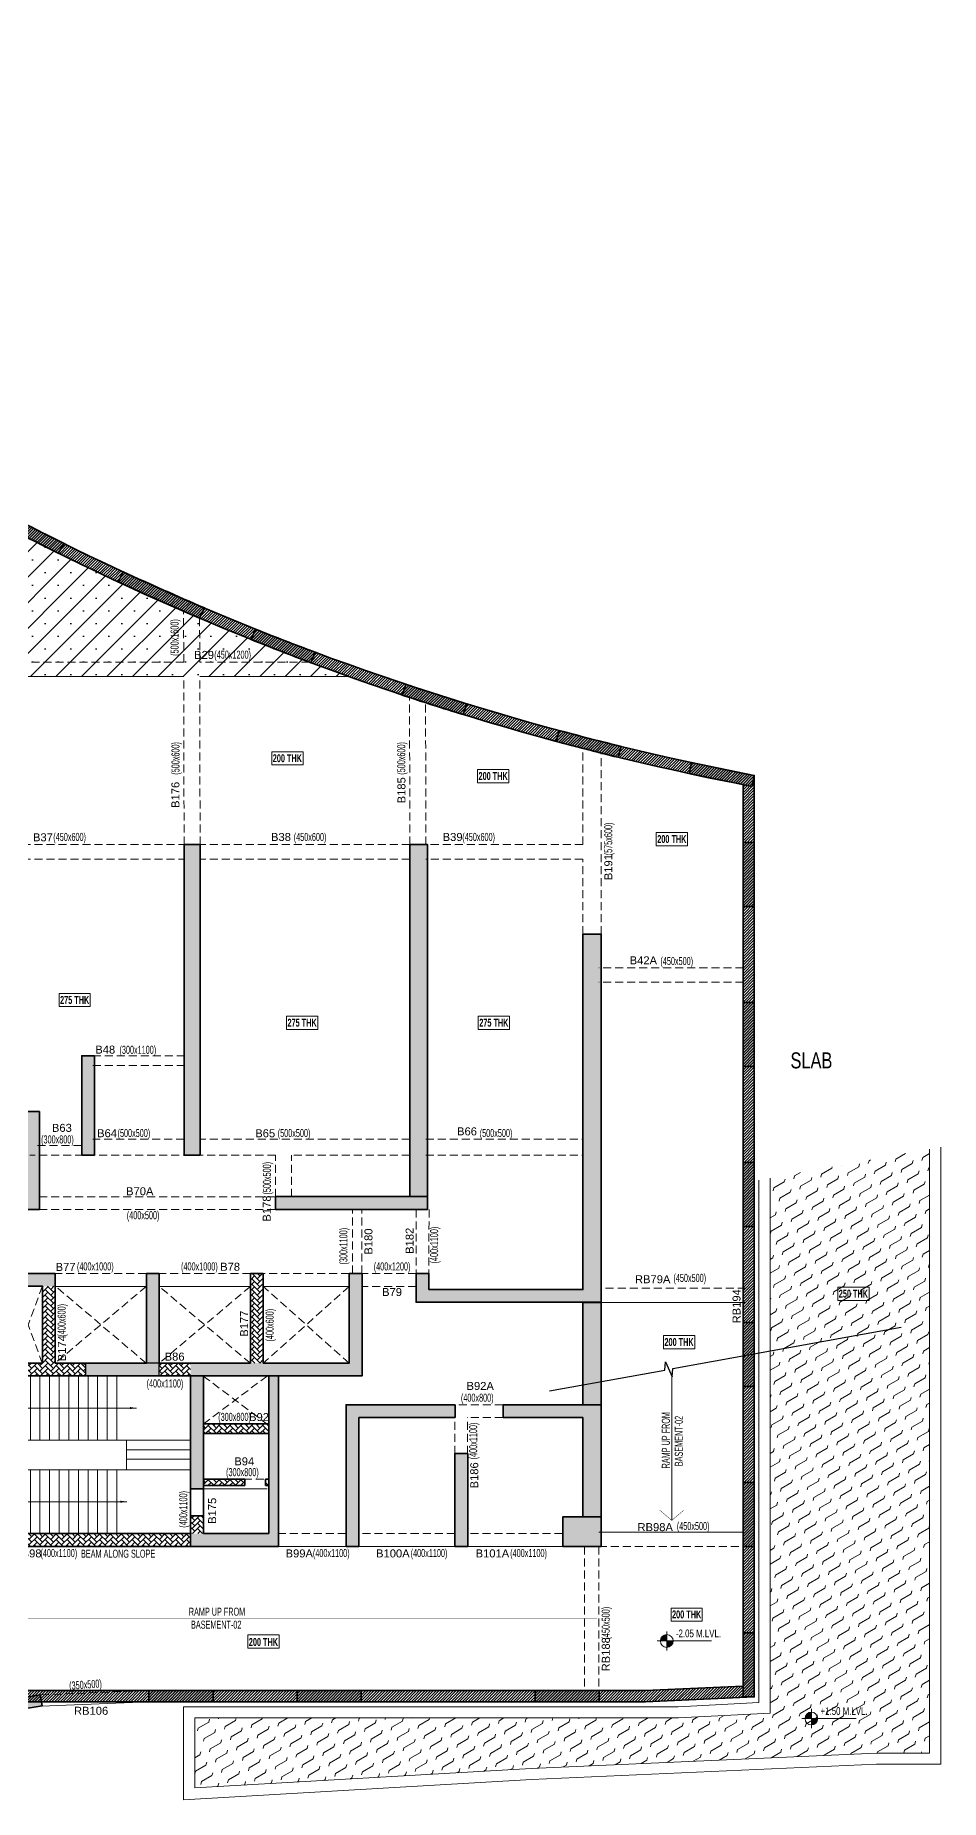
# Model space of a CAD drawing. Header units: millimetres. Extents: x 0 to 31858296, y -21599035 to 0.
# Drawn here: x 31830023 to 31858296, y -21486870 to -21431755 of the extents above; entities that cross this region are included whole.
import ezdxf
from ezdxf.enums import TextEntityAlignment as Align

# ---------------------------------------------------------------- set-up
doc = ezdxf.new("R2010")
doc.units = ezdxf.units.MM
doc.header["$LTSCALE"] = 1000
doc.header["$MEASUREMENT"] = 0
doc.linetypes.add('HIDDEN', pattern=[0.375, 0.25, -0.125])
doc.linetypes.add('HIDDEN2', pattern=[0.1875, 0.125, -0.0625])
for name, color, linetype, lineweight in [('A-ANNO-DIMS', 8, 'Continuous', 15), ('A-DETL-MISC', 35, 'Continuous', 15), ('A-FLOR-IDEN', 11, 'Continuous', 9), ('A-HIDD-ABVE', 8, 'HIDDEN', 20), ('A-HIDD-BELW', 8, 'HIDDEN2', 20), ('G-____-____-DIMS', 7, 'Continuous', 9), ('S-BEAM', 7, 'Continuous', 18), ('S-BEAM-IDEN', 2, 'Continuous', 9), ('S-COL HATCH', 9, 'Continuous', 0), ('S-COLS', 5, 'Continuous', 35)]:
    doc.layers.add(name, color=color, linetype=linetype, lineweight=lineweight)
for name, color, linetype in [('Beam Nos', 7, 'Continuous'), ('changes', 7, 'Continuous'), ('dim', 8, 'Continuous'), ('HATCH', 8, 'Continuous'), ('S-CUTOUT', 1, 'Continuous')]:
    doc.layers.add(name, color=color, linetype=linetype)
doc.styles.add('Dim.s & Anno.(Misc.)', font='ARIALN.TTF')
doc.styles.add('SC-BBS1', font='SansSerif')
doc.styles.add('SOBHA', font='swisscl.ttf')
doc.styles.add('Swis721 LtCn BT', font='swisscl.ttf', dxfattribs={"width": 0.9, "height": 233.3551617873649})
doc.styles.add('Swis721 LtCn BT_1', font='swisscl.ttf', dxfattribs={"height": 239.9999999999999})
doc.styles.add('Swis721 LtCn BT_B', font='', dxfattribs={"width": 0.9, "height": 246.9183359013865})
doc.styles.get('Swis721 LtCn BT_B').set_extended_font_data('Swis721 LtCn BT', bold=True)
doc.dimstyles.new('A-GFC-100', dxfattribs={"dimscale": 100, "dimtxt": 1.75, "dimasz": 1.5, "dimexe": 1.5, "dimexo": 0, "dimgap": 1, "dimtad": 1, "dimdsep": 46, "dimtxsty": 'Dim.s & Anno.(Misc.)', "dimblk": 'ARCHTICK', "dimcen": 0, "dimdle": 1.5, "dimclrd": 256, "dimclre": 8, "dimclrt": 6, "dimazin": 2, "dimtfac": 1, "dimtix": 1, "dimtmove": 2, "dimatfit": 3, "dimfxl": 1, "dimtolj": 1, "dimlwd": -1, "dimlwe": 9, "dimarcsym": 0})
pattern_1 = [(45, (-31802317.49879174, 20729084.54824158), (0, 169.7056274847714), [360, -120]), (135, (-31802232.64597799, 20729169.40105534), (1.33e-14, 169.7056274847714), [360, -120])]

# ---------------------------------------------------------------- blocks, each defined once
blk = doc.blocks.new('_ARCHTICK')
at = {"color": 0, "linetype": 'ByBlock', "const_width": 0.15}
blk.add_lwpolyline([(-0.5, -0.5), (0.5, 0.5)], dxfattribs=at)
blk = doc.blocks.new('Spot Elevations - M_Spot Elevation - Target Filled-23738-FIRST FLOOR  FRAMING PLAN _NTA_')
at = {"layer": 'G-____-____-DIMS'}
h = blk.add_hatch(color=256, dxfattribs=at)
edge = h.paths.add_edge_path(flags=0)
edge.add_line((1.6e-15, 0), (-1.999999999999998, 0))
edge.add_arc((-2.6e-15, 1.9e-15), 1.999999999999994, 90.00000000000023, 180.0000000000001, ccw=False)
edge.add_line((1.6e-15, 1.999999999999998), (1.6e-15, 0))
h = blk.add_hatch(color=256, dxfattribs=at)
edge = h.paths.add_edge_path(flags=0)
edge.add_line((1.6e-15, 0), (2.000000000000003, 0))
edge.add_arc((9e-15, -5.8e-15), 1.999999999999992, 269.9999999999993, 359.99999999999983, ccw=False)
edge.add_line((1.6e-15, -1.999999999999999), (1.6e-15, 0))
for p, q in [((-2.999999999999997, 0), (14, 0)), ((1.9e-15, -2.999999999999999), (1.9e-15, 2.999999999999999))]:
    blk.add_line(p, q, dxfattribs=at)
blk.add_circle((1.6e-15, 0), 2.000000000000001, dxfattribs=at)
blk = doc.blocks.new('A$C89844c14')
at = {"layer": 'S-COL HATCH', "transparency": 33554687}
h = blk.add_hatch(dxfattribs=at)
h.set_pattern_fill('ANSI31', color=256, scale=500)
h.set_pattern_definition([(45, (-31243118.95039071, 21573255.04475099), (-44.19417382415922, 44.19417382415922), [])])
edge = h.paths.add_edge_path()
edge.add_line((-12641.36437787861, -10574.03004626185), (46763.39400777965, -10574.03004626185))
edge.add_line((46763.39400777965, -10574.03004626185), (50158.63604889065, -10423.83620051294))
edge.add_line((50158.63604889065, -10423.83620051294), (50158.63604889065, 18363.45195051283))
edge.add_arc((65986.83610693365, 101151.7779547721), 84287.8332837242, 235.3318360843077, 259.1763076908551, ccw=False)
edge.add_arc((-8442.753611341119, 269.379661232233), 41199.68046838963, 49.9961516128636, 101.0852321286915)
edge.add_line((-16364.17637338489, 40700.36693736166), (-15223.62516012043, 21151.17039509863))
edge.add_line((-15223.62516012043, 21151.17039509863), (-12641.36437787861, 21151.17039486021))
edge.add_line((-12641.36437787861, 21151.17039486021), (-12641.36437787861, -10574.03004626185))
edge = h.paths.add_edge_path(flags=16)
edge.add_line((-12291.36437835544, -10224.03004578501), (46755.65639505535, -10224.03004578501))
edge.add_line((46755.65639505535, -10224.03004578501), (49808.63604841381, -10088.97671297937))
edge.add_line((49808.63604841381, -10088.97671297937), (49808.63604841381, 18074.53277989477))
edge.add_arc((65986.83610427752, 101151.777949918), 84637.83327854906, 235.3207608542366, 258.9803174311657, ccw=False)
edge.add_arc((-8442.753610882908, 269.3796631880104), 40849.68046623029, 49.97334944151059, 100.6567920093794)
edge.add_line((-15996.90336217731, 40414.50658699125), (-14893.4499033913, 21501.17039509863))
edge.add_line((-14893.4499033913, 21501.17039509863), (-12291.36437835544, 21501.17039462179))
edge.add_line((-12291.36437835544, 21501.17039462179), (-12291.36437835544, -10224.03004578501))
h = blk.add_hatch(color=256, dxfattribs=at)
h.dxf.hatch_style = 1
h.paths.add_polyline_path([(28423.99673158675, 25307.0760040693), (28605.68384588138, 25607.67662080005, -0.0060300541328902), (26819.177078031, 26518.35735208914), (26637.80549352989, 26218.27875832841, 0.0060046413283246)])
h = blk.add_hatch(color=256, dxfattribs=at)
h.dxf.hatch_style = 1
h.paths.add_polyline_path([(30448.3209214285, 24722.62021090835), (30300.20528918505, 24405.50502423942, 0.0043087043167823), (32840.33913389966, 23274.59044680745), (32988.50285439939, 23591.80862638727, -0.0043268481438015)])
h = blk.add_hatch(color=256, dxfattribs=at)
h.dxf.hatch_style = 1
h.paths.add_polyline_path([(36313.60995989293, 21882.89602196962), (36445.23421701044, 22210.45419185981, -0.0060148017713095), (34580.08409185335, 22932.84395107254), (34448.83883917704, 22606.22893020883, 0.006030345616494)])
h = blk.add_hatch(color=256, dxfattribs=at)
h.dxf.hatch_style = 1
h.paths.add_polyline_path([(41073.45205970854, 20259.74708997831), (41185.65258576349, 20595.3372711502, -0.0060147708890324), (39281.14986472577, 21206.45128136501), (39169.00911188871, 20871.03993463144, 0.0060303457567743)])
h = blk.add_hatch(color=256, dxfattribs=at)
h.dxf.hatch_style = 1
h.paths.add_polyline_path([(45910.24755156412, 18926.97263300046), (46005.66494257376, 19266.54339709133, -0.0060158293301337), (44068.14008048549, 19764.53568973392), (43972.57385431602, 19424.43532264233, 0.006031451040052)])
h = blk.add_hatch(color=256, dxfattribs=at)
h.dxf.hatch_style = 1
h.paths.add_polyline_path([(48199.12537694349, 18763.87194209173), (48129.05202847346, 18420.95835800841), (50088.55822071805, 18020.53922336176), (50158.63156918809, 18363.45280698314)])
h = blk.add_hatch(color=256, dxfattribs=at)
h.dxf.hatch_style = 1
h.paths.add_polyline_path([(50158.63156872242, 16270.45207002014), (49808.6315686293, 16270.45207002014), (49808.6315686293, 14270.45207002014), (50158.63156872242, 14270.45207002014)])
h = blk.add_hatch(color=256, dxfattribs=at)
h.dxf.hatch_style = 1
h.paths.add_polyline_path([(49808.6315686293, 9270.45207002014), (50158.63156872242, 9270.45207002014), (50158.63156872242, 11270.45207002014), (49808.6315686293, 11270.45207002014)])
h = blk.add_hatch(color=256, dxfattribs=at)
h.dxf.hatch_style = 1
h.paths.add_polyline_path([(50158.63156872242, 6270.452070020139), (49808.6315686293, 6270.452070020139), (49808.6315686293, 4270.452070020139), (50158.63156872242, 4270.452070020139)])
h = blk.add_hatch(color=256, dxfattribs=at)
h.dxf.hatch_style = 1
h.paths.add_polyline_path([(50158.63156872242, 1270.452070020139), (49808.6315686293, 1270.452070020139), (49808.6315686293, -729.5479299798607), (50158.63156872242, -729.5479299798607)])
h = blk.add_hatch(color=256, dxfattribs=at)
h.dxf.hatch_style = 1
h.paths.add_polyline_path([(49808.6315686293, -5722.860273469239), (50158.63156918809, -5722.860273469239), (50158.63156918809, -3722.860273469239), (49808.6315686293, -3722.860273469239)])
h = blk.add_hatch(color=256, dxfattribs=at)
h.dxf.hatch_style = 1
h.paths.add_polyline_path([(49808.6322029978, -10419.65409604087), (50158.6322035566, -10419.65409604087), (50158.6322035566, -8419.654096040877), (49808.6322029978, -8419.654096040877)])
h = blk.add_hatch(color=256, dxfattribs=at)
h.dxf.hatch_style = 1
h.paths.add_polyline_path([(25889.77354014665, -10677.03744166717), (25945.44986071438, -11022.5807056129), (27919.98279927671, -10704.43030216917), (27864.30647870898, -10358.88703822344)])
h = blk.add_hatch(color=256, dxfattribs=at)
h.dxf.hatch_style = 1
h.paths.add_polyline_path([(31258.54665035754, -10222.86027207225), (31258.54665082321, -10572.86027263105), (33258.54665035754, -10572.86027263105), (33258.54665128887, -10222.86027207225)])
h = blk.add_hatch(color=256, dxfattribs=at)
h.dxf.hatch_style = 1
h.paths.add_polyline_path([(35883.620652318, -10222.86027207225), (35883.62065278366, -10572.86027263105), (37883.620652318, -10572.86027263105), (37883.62065324932, -10222.86027207225)])
h = blk.add_hatch(color=256, dxfattribs=at)
h.dxf.hatch_style = 1
h.paths.add_polyline_path([(43314.71465437487, -10224.03008822724), (43314.71465484052, -10574.03008878603), (45314.71465437486, -10574.03008878603), (45314.71465530619, -10224.03008822724)])
at = {"layer": 'S-COLS'}
for points, elevation in [([(-12641.36437787861, -10574.03004626185), (46763.39400777965, -10574.03004626185), (50158.63604889065, -10423.83620051294), (50158.63604889065, 18363.45195051283, -0.104418166803797), (18042.01030120998, 31828.38711067289, 0.2266855225477514), (-16364.17637338489, 40700.36693736166), (-15223.62516012043, 21151.17039509863), (-12641.36437787861, 21151.17039486021)], -9.701837e-10), ([(-12291.36437835544, -10224.03004578501), (46755.65639505535, -10224.03004578501), (49808.63604841381, -10088.97671297937), (49808.63604841381, 18074.53277989477, -0.1036025941680122), (17829.4674840942, 31549.83351107687, 0.2248253873117498), (-15996.90336217731, 40414.50658699125), (-14893.4499033913, 21501.17039509863), (-12291.36437835544, 21501.17039462179)], -3.2951e-10)]:
    blk.add_lwpolyline(points, format="xyb", close=True, dxfattribs=dict(at, elevation=elevation))
at = {"layer": 'S-COLS', "elevation": -8.166589e-10}
for points in [[(26637.80548092351, 26218.27876495197, 0.0060046413709705), (28423.99673158675, 25307.0760040693), (28605.68384588138, 25607.67662080005, -0.0060300541328902), (26819.177078031, 26518.35735208914), (26637.8054930307, 26218.2787575014)], [(30300.2052888386, 24405.50502349436), (30448.3209214285, 24722.62021090835, 0.0043268481438015), (32988.50285439939, 23591.80862638727), (32840.33913389966, 23274.59044680745, -0.0043087043340257), (30300.20527905971, 24405.50502885133)], [(36445.23420032114, 22210.45419809595, -0.0060148017177295), (34580.08409185335, 22932.84395107254), (34448.83883917704, 22606.22893020883, 0.006030345616494), (36313.60995989293, 21882.89602196962), (36445.23421708495, 22210.45419204235)], [(39169.00912864879, 20871.0399290286, 0.0060303457034982), (41073.45205970854, 20259.74708997831), (41185.65258576349, 20595.3372711502, -0.0060147708890324), (39281.14986472577, 21206.45128136501), (39169.00911188498, 20871.03993461654)], [(46005.66492584348, 19266.54340117797, -0.0060158292783498), (44068.14008048549, 19764.53568973392), (43972.57385431602, 19424.43532264233, 0.006031451040052), (45910.24755156412, 18926.97263300046), (46005.66494260728, 19266.54339721799)]]:
    blk.add_lwpolyline(points, format="xyb", dxfattribs=at)
for points in [[(48199.12537694349, 18763.87194209173), (50158.63156918809, 18363.45280698314), (50088.55822071805, 18020.53922336176), (48129.05202847346, 18420.95835800841), (48199.12537694349, 18763.87194209173)], [(25889.77354014665, -10677.03744166717), (25945.44986071438, -11022.5807056129), (27919.98279927671, -10704.43030216917), (27864.30647870898, -10358.88703822344), (25889.77354014665, -10677.03744166717)]]:
    blk.add_lwpolyline(points, dxfattribs=at)
at = {"layer": 'S-COLS'}
for points, elevation in [([(49808.6315686293, 16270.45207002014), (50158.63156872242, 16270.45207002014), (50158.63156872242, 14270.45207002014), (49808.6315686293, 14270.45207002014)], -8.166589e-10), ([(49808.6315686293, 11270.45207002014), (50158.63156872242, 11270.45207002014), (50158.63156872242, 9270.45207002014), (49808.6315686293, 9270.45207002014)], -8.166589e-10), ([(49808.6315686293, 6270.452070020139), (50158.63156872242, 6270.452070020139), (50158.63156872242, 4270.452070020139), (49808.6315686293, 4270.452070020139)], -8.166589e-10), ([(49808.6315686293, 1270.452070020139), (50158.63156872242, 1270.452070020139), (50158.63156872242, -729.5479299798607), (49808.6315686293, -729.5479299798607)], -8.166589e-10), ([(49808.6315686293, -3722.860273469239), (50158.63156918809, -3722.860273469239), (50158.63156918809, -5722.860273469239), (49808.6315686293, -5722.860273469239)], -8.166589e-10), ([(49808.6322029978, -8419.654096040877), (50158.6322035566, -8419.654096040877), (50158.6322035566, -10419.65409604087), (49808.6322029978, -10419.65409604087)], -8.16468e-10), ([(31258.54665035754, -10222.86027207225), (33258.54665128887, -10222.86027207225), (33258.54665035754, -10572.86027263105), (31258.54665082321, -10572.86027263105)], -8.166589e-10), ([(35883.620652318, -10222.86027207225), (37883.62065324932, -10222.86027207225), (37883.620652318, -10572.86027263105), (35883.62065278366, -10572.86027263105)], -8.166589e-10), ([(43314.71465437487, -10224.03008822724), (45314.71465530619, -10224.03008822724), (45314.71465437486, -10574.03008878603), (43314.71465484052, -10574.03008878603)], 4.082176e-10)]:
    blk.add_lwpolyline(points, close=True, dxfattribs=dict(at, elevation=elevation))
blk = doc.blocks.new('A$C0bd9de3c')
at = {"layer": 'S-COL HATCH', "transparency": 33554687}
h = blk.add_hatch(color=256, dxfattribs=at)
h.dxf.hatch_style = 1
h.paths.add_polyline_path([(32854.38284400106, 6500.005486488342), (32354.35753062367, 6500.005486488342), (32354.35753062367, 16200.00484633446), (32854.38284400106, 16200.00484633446)])
h = blk.add_hatch(color=256, dxfattribs=at)
h.dxf.hatch_style = 1
h.paths.add_polyline_path([(35204.35694363714, 5200.013866662979), (35204.35694363714, 4800.000522136688), (39954.35420395434, 4799.998323105276), (39954.35420395434, 5200.011667631566)])
h.paths.add_polyline_path([(39954.35449507833, 16200.0029296875), (39404.35449460149, 16200.0029296875), (39404.35419681668, 5200.012904588133), (39954.35419729352, 5200.012904588133)])
h = blk.add_hatch(color=256, dxfattribs=at)
h.dxf.hatch_style = 1
h.paths.add_polyline_path([(39594.2999329865, 1899.9999990426), (39594.2999329865, 2799.999999996275), (39994.35449507833, 2800), (39994.35449507833, 2299.999999046326), (44804.35686412453, 2299.999999046326), (44804.33236872777, 13400.00501108542), (45379.28412364051, 13403.39246026426), (45379.35680964589, 1899.999982330948)])
h = blk.add_hatch(color=256, dxfattribs=at)
h.dxf.hatch_style = 1
h.paths.add_polyline_path([(29154.35788729787, 6500.004975557327), (29554.35788729787, 6500.004975557327), (29554.35787652433, 9600.000077486038), (29154.35774663091, 9600.000071763992)])
h = blk.add_hatch(color=256, dxfattribs=at)
h.dxf.hatch_style = 1
h.paths.add_polyline_path([(27434.35771420598, 5199.999999046326), (27434.35771420598, 4800), (27834.35771420598, 4800), (27834.35771420598, 7860.000121831894), (27434.35771420598, 7860.000121831894)])
h = blk.add_hatch(color=256, dxfattribs=at)
h.dxf.hatch_style = 1
h.paths.add_polyline_path([(28324.35802891851, 2800), (24554.33792927861, 2800), (24554.33792927861, 2399.999996185303), (28324.35802891851, 2399.999996185303)])
h = blk.add_hatch(color=256, dxfattribs=at)
h.dxf.hatch_style = 1
h.paths.add_polyline_path([(31574.35802891851, 2800), (31174.35802795366, 2800), (31174.35802795366, -0.0004034824669361), (31574.35802891851, -0.0004034824669361)])
h = blk.add_hatch(color=256, dxfattribs=at)
h.dxf.hatch_style = 1
h.paths.add_polyline_path([(32554.35815453902, -400.0000000037252), (32554.35815453902, 0), (37508.71484807134, 0), (37508.71408762411, 2799.999433580786), (37908.71484807134, 2799.999433580786), (37908.71484807134, -400.0000038146972)])
at = {"layer": 'S-COL HATCH'}
h = blk.add_hatch(dxfattribs=at)
h.set_pattern_fill('AR-HBONE', color=256, scale=30)
h.set_pattern_definition(pattern_1)
h.paths.add_polyline_path([(34824.35802796111, -0.0004034824669361), (34424.35802510381, -0.0004034824669361), (34424.35802510381, 2800), (34824.35802796111, 2800)])
h = blk.add_hatch(dxfattribs=at)
h.set_pattern_fill('AR-HBONE', color=256, scale=30)
h.set_pattern_definition(pattern_1)
h.paths.add_polyline_path([(27054.35802891851, 2399.999593835324), (26754.35802891851, 2399.999593835324), (26754.35802795365, 1300), (24954.35767136142, 1299.999513339251), (24954.35758348927, 1625), (24654.35802891851, 1625), (24654.35802891851, 922.4999389648438), (24954.35777341947, 922.4999389648438), (24954.35736772046, 1000), (26754.35802794993, 1000), (26754.35803420469, -100.0000038146972), (24954.3580217138, -100.0000038146972), (24954.3580217138, -22.50006484985352), (24654.35802891851, -22.50006484985352), (24654.35802795366, -399.9999999925494), (29274.35802795738, -400.0000038146972), (29274.35802795738, -0.0004034824669361), (27054.35802795366, -0.0004034824669361)])
h = blk.add_hatch(dxfattribs=at)
h.set_pattern_fill('AR-HBONE', color=256, scale=30)
h.set_pattern_definition(pattern_1)
h.paths.add_polyline_path([(28324.35802795366, -0.0004034824669361), (27924.35802510381, -0.0004034824669361), (27924.35802510381, 2399.999588675797), (28324.35802795366, 2399.999588675797)])
at = {"layer": 'S-COL HATCH', "transparency": 33554687}
h = blk.add_hatch(color=256, dxfattribs=at)
h.dxf.hatch_style = 1
h.paths.add_polyline_path([(31574.3576278314, -0.0004034824669361), (29274.35802795738, -0.0004034824669361), (29274.35802795738, -400), (31574.3576278314, -400)])
at = {"layer": 'S-COL HATCH'}
h = blk.add_hatch(dxfattribs=at)
h.set_pattern_fill('AR-HBONE', color=256, scale=30)
h.set_pattern_definition(pattern_1)
h.paths.add_polyline_path([(31574.3576278314, -0.0004034824669361), (32554.35815453902, -0.0004034824669361), (32554.35815453902, -400.0000038146972), (31574.3576278314, -400.0000038146972)])
at = {"layer": 'S-COL HATCH', "transparency": 33554687}
h = blk.add_hatch(color=256, dxfattribs=at)
h.dxf.hatch_style = 1
h.paths.add_polyline_path([(32554.35815453902, -400.0000038146972), (32954.35436246172, -400.0000038146972), (32954.35815453902, -400.0027921684086), (32954.35815453902, -1900.000001430511), (32954.35815299303, -1900.000001430511), (32954.35815299303, -2200.000001430511), (32954.35815384612, -3925.000000003726), (32554.35815453902, -3925.000000003726)])
h = blk.add_hatch(color=256, dxfattribs=at)
h.dxf.hatch_style = 1
h.paths.add_polyline_path([(34994.32819471881, -400.0000038146972), (35294.29993262887, -400.0000038146972), (35294.29993262887, -5725.199857234954), (34994.29993268475, -5725.199857234954), (32554.35815453902, -5725.199857234954), (32554.35815453902, -5325.199857234955), (34994.30177046731, -5325.199857234955), (34994.30958104879, -3625.199798215181), (34994.31774391979, -3625.199798233808), (34994.30968774483, -3625.194167520851)])
h = blk.add_hatch(color=256, dxfattribs=at)
h.dxf.hatch_style = 1
h.paths.add_polyline_path([(37408.71484807134, -1300.000000953674), (40812.54046110436, -1300.001181386411), (40812.54046110436, -1700), (37808.71484807134, -1700), (37808.71484807134, -5725.199857950211), (37408.71484807134, -5725.199857950211)])
h = blk.add_hatch(color=256, dxfattribs=at)
h.dxf.hatch_style = 1
h.paths.add_polyline_path([(42312.54046110436, -1300.001701578498), (44804.35955705866, -1300.002565734088), (44804.35955690965, -1303.44654007256), (45379.35573871061, -1303.44654007256), (45379.35449460149, -4800.39243721962), (44804.35449507832, -4800.39243721962), (44804.35554430261, -1699.999999996274), (42312.54046110436, -1699.999999996274)])
at = {"layer": 'S-COL HATCH'}
h = blk.add_hatch(dxfattribs=at)
h.set_pattern_fill('AR-HBONE', color=256, scale=30)
h.set_pattern_definition(pattern_1)
h.paths.add_polyline_path([(32954.35815299303, -1900.000001430511), (32954.35815299303, -2200.000001430511), (34994.31613125652, -2200.000001318753), (34994.31750740856, -1900.000001318753)])
at = {"layer": 'S-COL HATCH', "transparency": 33554687}
h = blk.add_hatch(color=256, dxfattribs=at)
h.dxf.hatch_style = 1
h.paths.add_polyline_path([(40808.67894604802, -2827.398491404951), (41204.78323530033, -2827.398491404951), (41204.78323530033, -5725.199857950211), (40808.67894604802, -5725.199857950211)])
at = {"layer": 'S-COL HATCH'}
h = blk.add_hatch(dxfattribs=at)
h.set_pattern_fill('AR-HBONE', color=256, scale=30)
h.set_pattern_definition(pattern_1)
h.paths.add_polyline_path([(34244.31245911867, -3625.199568510055), (34244.31245864183, -3825.199568510056), (32954.35815432668, -3825.151832014323), (32954.35815432668, -3625.199568510055)])
h = blk.add_hatch(dxfattribs=at)
h.set_pattern_fill('AR-HBONE', color=256, scale=30)
h.set_pattern_definition(pattern_1)
h.paths.add_polyline_path([(34894.3107881248, -3625.199568510055), (34994.30958426744, -3625.199798233808), (34994.30866537243, -3825.199798233807), (34894.3107881248, -3825.199568271637)])
h = blk.add_hatch(dxfattribs=at)
h.set_pattern_fill('AR-HBONE', color=256, scale=30)
h.set_pattern_definition(pattern_1)
h.paths.add_polyline_path([(32554.35815453902, -4775.153973076492), (32954.35815453902, -4775.153973076492), (32954.35815453902, -5325.199857234955), (32554.35815453902, -5325.199857234955)])
at = {"layer": 'S-COL HATCH', "transparency": 33554687}
h = blk.add_hatch(color=256, dxfattribs=at)
h.dxf.hatch_style = 1
h.paths.add_polyline_path([(45379.35449460149, -4800.39243721962), (45379.35449460149, -5725.199857950211), (44179.35449460149, -5725.199857950211), (44179.35449460149, -4800.39243721962)])
at = {"layer": 'S-COL HATCH'}
h = blk.add_hatch(dxfattribs=at)
h.set_pattern_fill('AR-HBONE', color=256, scale=30)
h.set_pattern_definition(pattern_1)
h.paths.add_polyline_path([(32554.35815453902, -5325.199857234955), (24954.35802795738, -5325.199857234955), (24954.35802795738, -5725.199857234954), (32554.35815453902, -5725.199857234954)])
at = {"layer": 'changes'}
blk.add_lwpolyline([(31574.3576278314, -0.0004034824669361), (29274.35802795738, -0.0004034824669361), (29274.35802795738, -400), (31574.3576278314, -400)], close=True, dxfattribs=at)
at = {"layer": 'S-COLS'}
for p, q in [((40812.54046110436, -1300.001181386411), (40812.54046110436, -1700)), ((42312.54046110436, -1300.001701578498), (42312.54046110436, -1699.999999996274)), ((32954.35815453902, -3925.000000003726), (32554.36200511456, -3925.000000003726)), ((32954.35815453902, -4775.153973076492), (32554.35815453902, -4775.153973076492)), ((37808.71484807134, -5725.199857950211), (37408.71484807134, -5725.199857950211)), ((41208.71484807134, -5725.199857950211), (40808.67894604802, -5725.199857950211))]:
    blk.add_line(p, q, dxfattribs=at)
for points in [[(21854.35771372914, 4800), (21854.35771372914, 16199.99550843239), (22254.35771420598, 16199.99550843239), (22254.35771420598, 9350.00012087822), (23804.36172011495, 9350.00012087822), (23804.36172011495, 8949.996897540987), (22254.35771420598, 8949.996897540987), (22254.35771420598, 6310.000121116638), (24934.35771229863, 6310.000121116638), (24934.35771229863, 5199.999999046326), (27434.35771420598, 5199.999999046326), (27434.35771420598, 7860.000121831894), (27834.35771420598, 7860.000121831894), (27834.35771420598, 4800), (21854.35771372914, 4800)], [(39954.35419729352, 5200.012904588133), (39954.35449507833, 16200.0029296875), (39404.35449460149, 16200.0029296875), (39404.35419681668, 5200.012904588133), (39954.35419729352, 5200.012904588133)], [(28324.35802891851, 2800), (24554.33792927861, 2800)], [(26754.35802891851, -400.0000038146972), (37908.71484807134, -400.0000038146972), (37908.71484807134, 2800), (37508.71484807134, 2800), (37508.71484807134, 0), (34824.3580289185, 0), (34824.3580289185, 2800)], [(31174.35802510381, 2800), (31174.35802510381, 0), (28324.35802891851, 0), (28324.35802891851, 2800)], [(31574.35802891851, 2800), (31174.35802510381, 2800)], [(34424.35802510381, 2800), (34424.35802510381, 0), (31574.35802891851, 0), (31574.35802891851, 2800)], [(34824.3580289185, 2800), (34424.35802510381, 2800)], [(32954.35815453902, -5725.199857234954), (32554.35815453902, -5725.199857234954), (32554.35815453902, -400.0000000037252)], [(32954.35815453902, -400.0000000037252), (32954.35815453902, -5325.199857234955)], [(35294.32530525327, -400), (35294.2999326922, -5725.199857234954), (34994.29993268475, -5725.199857234954)], [(34994.30177046731, -5325.199857234955), (34994.32439909503, -400)], [(37408.71484807134, -5725.199857950211), (37408.71484807134, -1300.000000953674), (40812.54046110436, -1300.001181386411)], [(42312.54046110436, -1300.001701578498), (45354.35573993623, -1300.002756468952)], [(45379.35573993623, -1300.002756431699), (45379.35449460149, -4800.39243721962), (44804.35449507832, -4800.39243721962), (44804.35554430261, -1699.999999996274), (42312.54046110436, -1699.999999996274)], [(40812.54046110436, -1700), (37808.71484807134, -1700), (37808.71484807134, -5725.199857950211)], [(40808.67894604802, -5725.199857950211), (40808.67894604802, -2827.389808177948), (41208.71484807134, -2827.389808177948), (41208.71484807134, -5725.199857950211)], [(34244.31245816499, -3825.199568510056), (32954.35430396348, -3825.151831865311)], [(32954.35709870607, -3625.199568510055), (34244.31245911867, -3625.199568510055)], [(34244.31245911867, -3625.199568510055), (34244.31245864183, -3825.199568510056)], [(34894.31245816499, -3825.199568271637), (34894.31245816499, -3625.199568510055)], [(34894.31245816499, -3625.199568510055), (34994.31774391979, -3625.199798233808)], [(34994.30866303295, -3825.199798233807), (34894.31245530397, -3825.199568271637)], [(24954.35802795738, -5325.199857234955), (32554.35815453902, -5325.199857234955), (32554.35815453902, -5725.199857234954), (22254.35771372914, -5725.199857234954)], [(32954.35815453902, -5325.199857234955), (34994.29993268475, -5325.199857234955)], [(34994.29993268475, -5725.199857234954), (32954.35815453902, -5725.199857234954)]]:
    blk.add_lwpolyline(points, dxfattribs=at)
for points, elevation in [([(32854.38284400106, 6500.005486488342), (32354.35753062367, 6500.005486488342), (32354.35753062367, 16200.00484633446), (32854.38284400106, 16200.00484633446)], -7.379508e-10), ([(29554.35787652433, 9600.000077486038), (29154.35774663091, 9600.000071763992), (29154.35788729787, 6500.004975557327), (29554.35788729787, 6500.004975557327)], -7.381996e-10), ([(35204.35694363714, 5200.013866662979), (39954.35420395434, 5200.011667631566), (39954.35420395434, 4799.998323105276), (35204.35694363714, 4800.000522136688)], -4.083295e-10), ([(45379.35449460149, -5725.199857950211), (44179.35449460149, -5725.199857950211), (44179.35449460149, -4800.39243721962), (45379.35449460149, -4800.39243721962)], 4.083295e-10)]:
    blk.add_lwpolyline(points, close=True, dxfattribs=dict(at, elevation=elevation))
for points in [[(45379.28027937933, 1903.387281574309), (39594.2999329865, 1899.9999990426), (39594.2999329865, 2799.999999996275), (39994.35449507833, 2800), (39994.35449507833, 2299.999999046326), (44804.35686412453, 2299.999999046326), (44804.36065438389, 13400.00517773628), (45379.28412364051, 13403.39246026426)], [(27924.35802510381, 0), (27054.35802891851, 0), (27054.35802891851, 2399.999996185303), (27924.35802510381, 2399.999996185303)], [(32954.35815299303, -1900.000001430511), (34994.31750740856, -1900.000001318753), (34994.31613125652, -2200.000001318753), (32954.35815299303, -2200.000001430511)]]:
    blk.add_lwpolyline(points, close=True, dxfattribs=at)
blk = doc.blocks.new('A$C40398dd4')
at = {"layer": 'A-ANNO-DIMS', "ltscale": 500, "elevation": 4.012329e-10}
blk.add_lwpolyline([(5809.928524971009, 999.960521697998), (6600.000063419343, 1000.017378807068), (6599.994907855988, 1564.949750185013)], dxfattribs=at)
at = {"layer": 'A-DETL-MISC'}
for p, q in [((2300.000124931335, 4925.211443424225), (2300.000124931335, 2925.211443424225)), ((2600.000124931336, 4925.211443424225), (2600.000124931336, 2925.211443424225)), ((2900.000124931336, 4925.211443424225), (2900.000124931336, 2925.211443424225)), ((3200.000126838684, 4925.211443424225), (3200.000126838684, 2925.211443424225)), ((3500.000124931336, 4925.211443424225), (3500.000124931336, 2925.211443424225)), ((3800.000124931336, 4925.211443424225), (3800.000124931336, 2925.211443424225)), ((4100.000124931336, 4925.211443424225), (4100.000124931336, 2925.211443424225)), ((4400.000124931335, 4925.211443424225), (4400.000124931335, 2925.211443424225)), ((4700.000126838683, 4925.211443424225), (4700.000126838683, 2925.211443424225)), ((5000.000124931336, 4925.211443424225), (5000.000124931336, 2925.211443424225)), ((5300.000124931336, 4925.109315156936), (5300.000124931336, 2925.223028182984)), ((2300.000124931335, 0.0057928562164307), (2300.000124931335, 2000.005792856216)), ((2600.000124931336, 0.0057928562164307), (2600.000124931336, 2000.005792856216)), ((2900.000124931336, 0.0057928562164307), (2900.000124931336, 2000.005792856216)), ((3200.000126838684, 0.0057928562164307), (3200.000126838684, 2000.005792856216)), ((3500.000124931336, 0.0057928562164307), (3500.000124931336, 2000.005792856216)), ((3800.000124931336, 0.0057928562164307), (3800.000124931336, 2000.005792856216)), ((4100.000124931336, 0.0057928562164307), (4100.000124931336, 2000.005792856216)), ((4400.000124931335, 0.0057928562164307), (4400.000124931335, 2000.005792856216)), ((4700.000126838683, 0.0057928562164307), (4700.000126838683, 2000.005792856216)), ((5000.000124931336, 0.0057928562164307), (5000.000124931336, 2000.005792856216)), ((5300.000124931336, 0.1079204082489014), (5300.000124931336, 1999.994207382202))]:
    blk.add_line(p, q, dxfattribs=at)
for points in [[(2000.000124931335, 2925.217235565185), (0, 2925.217235565185)], [(5599.999998569488, 2925.217235565185), (7600.000124931336, 2925.217235565185)], [(2000.000124931335, 2625.217235565186), (0, 2625.217235565186)], [(2000.000124931335, 2325.217235326767), (0, 2325.217235326767)], [(5599.999998569488, 2625.217235565186), (7600.000124931336, 2625.217235565186)], [(5599.999998569488, 2325.217235326767), (7600.000124931336, 2325.217235326767)]]:
    blk.add_lwpolyline(points, dxfattribs=at)
blk.add_lwpolyline([(5599.999998569488, 2925.217235565185), (5599.999998569488, 2000.011585474014), (2000.000124931335, 2000.005792856216), (2000.000124931335, 2925.211443424225)], close=True, dxfattribs=at)
at = {"layer": 'A-DETL-MISC', "elevation": 4.012329e-10}
for points in [[(2000.000124931335, 2000.011585474014), (0, 2000.011585474014)], [(5599.999998569488, 2000.011585474014), (7600.000124931336, 2000.011585474014)]]:
    blk.add_lwpolyline(points, dxfattribs=at)
at = {"layer": 'A-ANNO-DIMS', "ltscale": 500}
for points in [[(1688.385704517364, 3925.211443424225), (5509.928524971009, 3925.16617178917)], [(6599.994907855988, 1564.949750185013), (6600.040178775788, 3126.397791862488)], [(1988.385702610016, 1000.005792856216), (5809.928524971009, 999.960521697998)]]:
    blk.add_leader(points, dimstyle='A-GFC-100', override={"dimasz": 2, "dimtad": 0, "dimfxl": 0.18, "dimarcsym": 1}, dxfattribs=at)

msp = doc.modelspace()

# ---------------------------------------------------------------- hatches: boundary and pattern name
at = {"layer": 'A-HIDD-BELW', "transparency": 33554687}
h = msp.add_hatch(dxfattribs=at)
h.set_pattern_fill('FLEX', color=256, scale=1500, angle=29.9999999999999)
h.set_pattern_definition([(29.9999999999999, (439301.5000000001, -205989.5), (-187.4999999999994, 324.7595264191649), [375, -375]), (74.99999999999989, (439626.2595264204, -205802), (-187.4999999993239, 324.7595264179948), [93.75, -342.8300859, 93.75, -530.3300858894999])])
h.paths.add_polyline_path([(31856288.24138785, -21485413.53598965), (31857945.61523648, -21485413.53598965), (31857945.61523648, -21466547.91994825), (31852971.23742123, -21467450.6371699), (31852971.23742123, -21484167.33911231), (31850108.88694353, -21484315.12734022), (31835000.35593624, -21484317.41876326), (31835000.35593624, -21486499.41630021), (31845502.38754173, -21485892.48633181)])
at = {"layer": 'HATCH'}
h = msp.add_hatch(dxfattribs=at)
h.set_pattern_fill('SACNCR', color=256, scale=6000)
h.set_pattern_definition([(45, (439301.5000000001, 0), (-397.747564417433, 397.747564417433), []), (45, (439699.2475659996, 0), (-397.747564417433, 397.747564417433), [0, -562.5])])
h.paths.add_polyline_path([(31818107.44571386, -21440086.20802806), (31819244.12227551, -21440951.90571611), (31820881.09438595, -21442190.44078625), (31822343.95330933, -21443157.99695138), (31823781.39530205, -21444067.12714814), (31825108.81565333, -21444871.38483813), (31826271.27006879, -21445548.76738574), (31827967.34657011, -21446493.47266571), (31832635.98143327, -21448840.41130056), (31834654.50295503, -21449746.71819537), (31836299.51351777, -21450438.91128645), (31839816.98200127, -21451785.02657498), (31815908.08385382, -21451785.02657498), (31815629.8417423, -21450886.19208263), (31815640.01354438, -21440085.03825735)])
at = {"layer": 'S-COL HATCH', "transparency": 33554687}
h = msp.add_hatch(color=256, dxfattribs=at)
h.dxf.hatch_style = 1
h.paths.add_polyline_path([(31847698.02503745, -21471336.18824489), (31847123.02377211, -21471336.18824489), (31847123.02391039, -21474536.19090101), (31847698.02517573, -21474536.19090101)])

# ---------------------------------------------------------------- linework, layer by layer
at = {"elevation": -2.506905e-10}
msp.add_lwpolyline([(31846078.46005711, -21474102.79576432), (31849686.15742535, -21473448.09468094), (31849703.01376389, -21473190.95247543), (31849915.28347752, -21473660.59762731), (31849932.13981606, -21473403.4554218), (31857059.5276886, -21472110.02415926)], dxfattribs=at)
at = {"layer": 'A-FLOR-IDEN', "color": 8, "flags": 128}
for points in [[(31838383.11197304, -21454135.36747909), (31838383.11197304, -21454547.19287591), (31837405.61197304, -21454547.19287591), (31837405.61197304, -21454135.36747909)], [(31838383.11197304, -21454135.36747909), (31838383.11197304, -21454547.19287591), (31837405.61197304, -21454547.19287591), (31837405.61197304, -21454135.36747909)], [(31844808.11197304, -21454690.86747908), (31844808.11197304, -21455102.69287591), (31843830.61197304, -21455102.69287591), (31843830.61197304, -21454690.86747908)], [(31844808.11197304, -21454690.86747908), (31844808.11197304, -21455102.69287591), (31843830.61197304, -21455102.69287591), (31843830.61197304, -21454690.86747908)], [(31850390.11197304, -21456659.86747909), (31850390.11197304, -21457071.69287591), (31849412.61197304, -21457071.69287591), (31849412.61197304, -21456659.86747909)], [(31850390.11197304, -21456659.86747909), (31850390.11197304, -21457071.69287591), (31849412.61197304, -21457071.69287591), (31849412.61197304, -21456659.86747909)], [(31831741.31275226, -21461685.83397973), (31831741.31275226, -21462097.65937655), (31830763.81275226, -21462097.65937655), (31830763.81275226, -21461685.83397973)], [(31838844.31275226, -21462395.83397973), (31838844.31275226, -21462807.65937655), (31837866.81275226, -21462807.65937655), (31837866.81275226, -21462395.83397973)], [(31844831.31275226, -21462395.83397973), (31844831.31275226, -21462807.65937655), (31843853.81275225, -21462807.65937655), (31843853.81275225, -21462395.83397973)], [(31856057.1161256, -21470860.49914133), (31856057.1161256, -21471272.32453815), (31855079.6161256, -21471272.32453815), (31855079.6161256, -21470860.49914133)], [(31850613.75, -21472371.58730159), (31850613.75, -21472783.41269842), (31849636.25, -21472783.41269842), (31849636.25, -21472371.58730159)]]:
    msp.add_lwpolyline(points, close=True, dxfattribs=at)
for points, elevation in [([(31850851.94660967, -21480881.78875332), (31850851.94660967, -21481293.61415015), (31849874.44660967, -21481293.61415015), (31849874.44660967, -21480881.78875332)], 7.376485e-10), ([(31837635.06160991, -21481723.8991896), (31837635.06160991, -21482135.72458642), (31836657.56160991, -21482135.72458642), (31836657.56160991, -21481723.8991896)], -3.2951e-10)]:
    msp.add_lwpolyline(points, close=True, dxfattribs=dict(at, elevation=elevation))
at = {"layer": 'A-HIDD-ABVE', "linetype": 'HIDDEN'}
for p, q in [((31830239.16474313, -21470836.19733126), (31829369.16474313, -21473236.19733125)), ((31830239.16474314, -21473236.19733125), (31829369.16474313, -21470836.19733126)), ((31833489.16521891, -21470836.19692777), (31830639.16521891, -21473236.19733125)), ((31833489.16521891, -21473236.19733125), (31830659.16521891, -21470836.19692773)), ((31836739.16474342, -21470836.19692777), (31833889.1643433, -21473236.19733125)), ((31836739.16474342, -21473236.19692778), (31833889.1643433, -21470836.19733126)), ((31839823.52156324, -21470836.19692777), (31837139.16474314, -21473236.19692778)), ((31839823.52156324, -21473236.19692778), (31837139.16474314, -21470836.19692801)), ((31835269.16608193, -21473636.19917959), (31837259.12543263, -21475136.19669937)), ((31835269.17263862, -21475136.1969292), (31837259.10850394, -21473636.19940854))]:
    msp.add_line(p, q, dxfattribs=at)
at = {"layer": 'A-HIDD-BELW', "color": 4, "ltscale": 500, "elevation": -9.883389e-10}
for points in [[(31858295.61523647, -21466484.40426059), (31858295.61523647, -21485763.53598965), (31856296.00850887, -21485763.53598965), (31845520.24833126, -21486242.03811825), (31834650.35593624, -21486870.22737682), (31834650.35593624, -21483967.4718417), (31850099.83087368, -21483965.12870968), (31852621.23742122, -21483834.94402111), (31852621.23742122, -21467514.15285756)], [(31857945.61523648, -21466547.91994825), (31857945.61523648, -21485413.53598965), (31856288.24138785, -21485413.53598965), (31845502.38754173, -21485892.48633181), (31835000.35593624, -21486499.41630021), (31835000.35593624, -21484317.41876326), (31850108.88694353, -21484315.12734022), (31852971.23742123, -21484167.33911231), (31852971.23742123, -21467450.6371699)]]:
    msp.add_lwpolyline(points, dxfattribs=at)
at = {"layer": 'S-BEAM', "linetype": 'HIDDEN'}
for p, q in [((31834657.70027129, -21451335.02657499, -1.2602118e-09), (31834654.50295503, -21449746.71819537, -1.2002063e-09)), ((31835157.70027129, -21451335.02657499, -1.2602118e-09), (31835154.93556065, -21449961.62064762, -1.2083252e-09)), ((31834657.70027128, -21451335.02657499, -1.3058185e-09), (31823890.01354421, -21451335.02657499, -1.4086944e-09)), ((31838587.91630623, -21451335.02657499, -1.2682687e-09), (31835157.70027129, -21451335.02657499, -1.3010414e-09)), ((31834669.17690225, -21457036.19208072, -1.4755992e-09), (31834658.60613587, -21451785.02657498, -1.2772126e-09)), ((31835169.17690225, -21457036.19208072, -1.4755992e-09), (31835158.60613588, -21451785.02657498, -1.2772126e-09)), ((31841719.16120834, -21457036.19399737), (31841709.90454561, -21452437.82653862)), ((31842219.16120834, -21457036.19399737), (31842210.234331, -21452601.65171189)), ((31847123.03009018, -21457036.19424052), (31847123.03009018, -21454042.73608324)), ((31847698.03008971, -21459836.19237665, -1.1459779e-09), (31847698.03008971, -21454157.42575634)), ((31828119.19259377, -21457036.19399737), (31834669.16424436, -21457036.19399738, -1.4755992e-09)), ((31828119.19259377, -21457486.19399737), (31834669.16424436, -21457486.1939974)), ((31841719.16120834, -21457036.19399737), (31835169.18955775, -21457036.19399738, -1.4755992e-09)), ((31841719.16120834, -21457486.19399737), (31835169.18955775, -21457486.1939974)), ((31847119.16997833, -21457036.19399705), (31842219.1612093, -21457036.19399737)), ((31847123.0300902, -21457486.1941981), (31842219.16120935, -21457486.19399737)), ((31847123.03009018, -21459836.1917502), (31847123.0300902, -21457486.19415731)), ((31852133.60427474, -21461336.19208159, 1.84874597e-08), (31847619.24387168, -21461336.19208159, 1.87658517e-08)), ((31852133.60427197, -21460886.19208159, 1.84874597e-08), (31847619.32158556, -21460886.19208159, 1.87658469e-08)), ((31831819.16580184, -21463636.19684957, -1.4758481e-09), (31834669.16545594, -21463636.19684957, -1.4755992e-09)), ((31831819.16580184, -21463936.19684957, -1.4758481e-09), (31834669.16545594, -21463936.19684957, -1.4755992e-09)), ((31834669.16545594, -21466236.19186638, -1.4755992e-09), (31831819.16581088, -21466236.19186638, -1.0392591e-09)), ((31841719.16241992, -21466236.19186638), (31835169.19076932, -21466236.19186638)), ((31842219.16186303, -21466236.19186638), (31847119.16641339, -21466236.19186638)), ((31837519.16486896, -21466736.19207402), (31829849.16563952, -21466736.19186639)), ((31831469.165799, -21466436.19186865, -1.3970286e-09), (31830066.76640699, -21466436.19186638)), ((31837519.16365881, -21468036.18306039, -1.1518625e-09), (31837519.16365881, -21466736.19134425, -1.1518625e-09)), ((31838019.16365881, -21468036.18306039, -1.1518625e-09), (31838019.16365881, -21466736.19134425, -1.1518625e-09)), ((31841719.16215733, -21466736.19218772), (31838019.16365881, -21466736.19208756)), ((31842219.16212562, -21466736.19218772), (31847119.16624267, -21466736.19205508)), ((31837515.30261146, -21468036.18772169, -1.5543074e-09), (31830145.30338203, -21468036.18824383, -1.1459779e-09)), ((31837515.30263979, -21468436.1877217, -1.5543074e-09), (31830145.30341037, -21468436.18824383, -1.1459779e-09)), ((31839923.52156324, -21470436.19692706), (31839923.52156324, -21468436.19640492, -1.1518625e-09)), ((31840223.52156324, -21470436.19692706), (31840223.52156324, -21468436.19640492, -1.1518625e-09)), ((31841919.1612087, -21468436.19640492), (31841919.1612087, -21470436.19692706)), ((31842319.1640715, -21468436.19750443, -1.1518625e-09), (31842309.16121025, -21470436.19692706)), ((31833489.16597244, -21470436.19692705), (31830639.16597244, -21470436.19692707)), ((31836739.16597244, -21470436.19692706), (31833889.16597244, -21470436.19692707)), ((31839823.52279255, -21470436.19692706), (31837139.16597243, -21470436.19692707)), ((31841919.1612087, -21470436.19692706), (31840223.52156324, -21470436.19692706)), ((31841919.1612087, -21470836.19692706), (31840223.52156324, -21470836.19692706)), ((31852208.52515447, -21470886.19690768, 6.786452224e-07), (31847694.24246807, -21470886.19690768, 6.789236096e-07)), ((31844623.48615726, -21474532.74617081), (31843123.48615726, -21474532.74565061)), ((31843121.87145421, -21476063.58673524), (31843121.87145421, -21474936.19692706)), ((31844623.48615726, -21474932.74446922), (31843515.72893146, -21474935.29412596)), ((31843523.52245424, -21476063.58673728), (31843523.52245424, -21474936.19692911)), ((31837159.11966481, -21476861.39649833), (31836509.11966576, -21476861.39649678)), ((31839719.66054423, -21478557.94432717, -1.1459779e-09), (31837605.24753475, -21478557.93425279, -1.1459779e-09)), ((31843119.62464221, -21478558.00140647, -1.1459779e-09), (31840125.18892033, -21478558.00140647, -1.1459779e-09)), ((31846490.30019076, -21478558.00140647), (31843519.66054423, -21478558.00140647, -1.1459779e-09)), ((31847169.16241534, -21478961.39678495), (31847169.16241534, -21483455.6923665)), ((31847619.16241992, -21478961.39678453), (31852133.52713651, -21478961.39678453)), ((31847619.16241534, -21478961.39678495), (31847619.16241534, -21483442.3663129)), ((31830196.14510061, -21483594.16346873, -1.1459779e-09), (31833562.54711221, -21483460.36507088, -1.1459779e-09))]:
    msp.add_line(p, q, dxfattribs=at)
at = {"layer": 'S-BEAM', "ltscale": 250000}
for p, q in [((31816379.15167764, -21451785.02657497), (31834658.60613589, -21451785.02657498, -1.1600223e-09)), ((31835158.60613589, -21451785.02657498, -1.164675e-09), (31839816.9820013, -21451785.02657498, -1.2080226e-09))]:
    msp.add_line(p, q, dxfattribs=at)
at = {"layer": 'S-BEAM'}
for p, q in [((31833489.16521976, -21470836.19692705), (31830659.16521814, -21470836.19692707)), ((31836739.16474427, -21470836.19692705), (31833889.16597244, -21470836.19692708)), ((31839823.52156404, -21470836.19692706), (31837139.16597245, -21470836.19692707)), ((31852208.52515724, -21471336.19690767, 6.786452224e-07), (31847694.16475418, -21471336.19690768, 6.789236144e-07)), ((31849897.89432516, -21478144.30791905, 1.87961179e-08), (31849897.89432516, -21473622.12425794, 1.87961179e-08)), ((31837259.1154115, -21477161.39649805), (31835269.16536326, -21477161.39649878)), ((31839719.66054423, -21478957.94432718, -1.1459779e-09), (31837605.24562885, -21478957.94432718, -1.1459779e-09)), ((31843119.62464221, -21478957.94432718, -1.1459779e-09), (31840119.66054423, -21478957.94432718, -1.1459779e-09)), ((31846490.30019076, -21478957.94432718), (31843519.66054423, -21478957.94432718, -1.1459779e-09)), ((31847619.16241992, -21478511.39678453), (31852133.52897701, -21478511.39678453)), ((31830210.04495423, -21483943.88735134, -1.1459779e-09), (31833576.44696582, -21483810.0889535, -1.1459779e-09))]:
    msp.add_line(p, q, dxfattribs=at)
at = {"layer": 'S-BEAM', "const_width": 12.5}
for points, elevation in [([(31850272.89432517, -21477827.95017674), (31849897.89432516, -21478144.30791905), (31849522.89432517, -21477827.95017674)], 1.87961179e-08), ([(31824344.49167795, -21481211.39678692), (31847559.14924163, -21481211.39678692)], -3.2951e-10)]:
    msp.add_lwpolyline(points, dxfattribs=dict(at, elevation=elevation))
at = {"layer": 'S-COLS', "elevation": -1.1459779e-09}
msp.add_lwpolyline([(31847698.02503745, -21471336.18824489), (31847123.02377211, -21471336.18824489), (31847123.02391039, -21474536.19090101), (31847698.02517573, -21474536.19090101)], close=True, dxfattribs=at)

# ---------------------------------------------------------------- block references
at = {"layer": 'G-____-____-DIMS', "xscale": 99.99999999999991, "yscale": 99.99999999999991, "zscale": 99.99999999999991}
for p in [(31849742.5179216, -21481911.25567032, 1.84612913e-08), (31854258.41521002, -21484335.40026596)]:
    msp.add_blockref('Spot Elevations - M_Spot Elevation - Target Filled-23738-FIRST FLOOR  FRAMING PLAN _NTA_', p, dxfattribs=at)
at = {"layer": 'S-BEAM-IDEN', "xscale": -1}
msp.add_blockref('A$C40398dd4', (31834869.16486807, -21478561.39678525), dxfattribs=at)
at = {"layer": 'S-COL HATCH', "color": 4}
msp.add_blockref('A$C89844c14', (31802314.80792303, -21473236.19692778), dxfattribs=at)
at = {"layer": 'S-CUTOUT'}
msp.add_blockref('A$C0bd9de3c', (31802318.6694358, -21473232.74446923, -1.1459779e-09), dxfattribs=at)

# ---------------------------------------------------------------- texts
at = {"layer": 'A-FLOR-IDEN', "color": 1, "char_height": 246.9183359013865, "width": 1154.999999999998, "attachment_point": 2, "line_spacing_factor": 0.9642671421142559, "style": 'Swis721 LtCn BT_B'}
for s, insert in [('200 THK', (31837894.36197304, -21454213.40946064)), ('200 THK', (31837894.36197304, -21454213.40946064)), ('200 THK', (31844319.36197304, -21454768.90946064)), ('200 THK', (31844319.36197304, -21454768.90946064)), ('200 THK', (31849901.36197304, -21456737.90946065)), ('200 THK', (31849901.36197304, -21456737.90946065)), ('275 THK', (31831252.56275226, -21461763.87596129)), ('275 THK', (31838355.56275226, -21462473.87596129)), ('275 THK', (31844342.56275225, -21462473.87596129)), ('250 THK', (31855568.3661256, -21470938.54112288)), ('200 THK', (31850125, -21472449.62928315)), ('200 THK', (31850363.19660967, -21480959.83073488)), ('200 THK', (31837146.31160991, -21481819.94117116))]:
    msp.add_mtext(s, dxfattribs=dict(at, insert=insert))
at = {"layer": 'Beam Nos', "color": 3, "style": 'SC-BBS1'}
for s, p in [('B29', (31835294.16229538, -21451309.94313017)), ('B37', (31830261.88767885, -21457007.44618867)), ('B38', (31837694.81519569, -21456996.3282013)), ('B39', (31843054.88700065, -21456996.32820118)), ('B42A', (31849010.57810295, -21460851.05233588)), ('B48', (31832206.50040737, -21463638.98582706)), ('B63', (31830853.3399563, -21466083.40033969)), ('B64', (31832263.22788253, -21466251.06782876)), ('B65', (31837203.41224874, -21466252.55841415)), ('B66', (31843503.67937687, -21466192.60230055, 1.1400482e-09)), ('B70A', (31833285.06834224, -21468064.53823395)), ('B77', (31830969.50040737, -21470427.98689167)), ('B78', (31836105.83299805, -21470422.04390106)), ('RB79A', (31849301.97949408, -21470812.67078182)), ('B79', (31841163.00040737, -21471211.3985811)), ('B86', (31834373.67551833, -21473229.83219732)), ('B92A', (31843915.71541149, -21474145.03938718)), ('B92', (31837009.93459856, -21475116.7983808, 2.2294139e-09)), ('B94', (31836548.98911165, -21476500.44422352, 2.2294139e-09)), ('RB98A', (31849380.44522084, -21478555.51995361, 3.7045183e-09)), ('B98', (31829908.6315056, -21479376.39438314, 3.7045183e-09)), ('B99A', (31838265.94296977, -21479376.39438314, 3.7045183e-09)), ('B100A', (31841188.92108379, -21479376.39438314, 3.7045183e-09)), ('B101A', (31844297.41800096, -21479376.39438314, 3.7045183e-09))]:
    msp.add_text(s, height=250, dxfattribs=at).set_placement(p, align=Align.BOTTOM_CENTER)
for s, p in [('B176', (31834597.98290356, -21455481.84136341, -2.2023634e-09)), ('B185', (31841657.27297979, -21455339.03816234)), ('B191', (31848117.42000102, -21457739.01276131, 1.4079002e-09)), ('B178', (31837449.4038596, -21468402.83629007)), ('B180', (31840626.57699178, -21469434.18484225)), ('B182', (31841911.96648745, -21469410.98989104)), ('B177', (31836744.48982996, -21472000.83329499)), ('B174', (31831053.96106883, -21472764.93067796)), ('B186', (31843930.12211332, -21476738.27457571, 1.4079002e-09)), ('B175', (31835746.04983955, -21477844.18431062)), ('RB188', (31848038.24682852, -21482326.79763153, 1.4079002e-09))]:
    msp.add_text(s, height=250, rotation=90, dxfattribs=at).set_placement(p, align=Align.BOTTOM_CENTER)
at = {"layer": 'Beam Nos', "style": 'SC-BBS1'}
msp.add_text('RB194', height=250, rotation=90, dxfattribs=at).set_placement((31852120.16771813, -21471457.20571468, 1.4079002e-09), align=Align.BOTTOM_CENTER)
msp.add_text('RB106', height=250, dxfattribs=at).set_placement((31831765.17284115, -21484292.14555538, 3.2698446e-09), align=Align.BOTTOM_CENTER)
at = {"layer": 'dim', "color": 6, "insert": (31853604.88988111, -21463525.48583138, -1.3308038e-09), "char_height": 499.0464932994684, "attachment_point": 1, "style": 'SOBHA'}
msp.add_mtext('\\A1;SLAB', dxfattribs=at)
at = {"layer": 'G-____-____-DIMS', "char_height": 239.9999999999999, "width": 1683.880654475457, "attachment_point": 1, "line_spacing_factor": 0.970125592708619, "style": 'Swis721 LtCn BT_1'}
for s, insert in [('-2.05 M.LVL.', (31850027.90098224, -21481555.6456229, 1.84612913e-08)), ('+1.50 M.LVL.', (31854543.79827066, -21483979.79021854))]:
    msp.add_mtext(s, dxfattribs=dict(at, insert=insert))
at = {"layer": 'S-BEAM-IDEN', "style": 'Swis721 LtCn BT', "width": 0.8}
for s, rotation, p in [('(500x1600)', 90.00000000000031, (31834497.81520243, -21451139.93970892, -1.376663e-09)), ('(450x1200)', 359.9999999999997, (31835612.99911978, -21451226.8587493)), ('(500x600)', 90.00000000000031, (31834526.45627948, -21454852.16598959, -1.3669876e-09)), ('(500x600)', 90.00000000000031, (31841576.44058558, -21454852.16790624)), ('(575x600)', 90.00000000000033, (31848040.23435444, -21457369.10184309)), ('(500x500)', 90.00000000000033, (31837380.62050202, -21467967.53382011)), ('(400x500)', 359.9999999999997, (31832880.2267055, -21468737.22193936, -1.550137e-09)), ('(400x1100)', 90.00000000000033, (31842601.36808471, -21470118.20755992)), ('(300x1100)', 90.00000000000033, (31839769.12050202, -21470153.68126441)), ('(400x600)', 89.99999999999969, (31830970.22651355, -21472404.73927702, -1.882651e-09)), ('(400x600)', 89.99999999999969, (31837467.53523593, -21472556.40414815, -1.882651e-09)), ('(400x1100)', 359.9999999999997, (31833499.41824661, -21473992.51531199)), ('(300x800)', 359.9999999999997, (31835736.29714955, -21475036.78089972, 6.789252555e-07)), ('RAMP UP FROM', 89.99999999999969, (31849837.50000001, -21476522.44429882)), ('BASEMENT-02', 89.99999999999969, (31850242.43660777, -21476453.04718217)), ('(400x1100)', 90.00000000000033, (31843821.72843771, -21476238.12497355)), ('(400x1100)', 90.00000000000031, (31834769.00002151, -21478372.83966183, 6.799162002e-07)), ('(400x1100)', 359.9999999999997, (31830186.35044605, -21479289.5409669, 1.4374689e-09)), ('(400x1100)', 359.9999999999997, (31838692.98238286, -21479289.5409669, 1.4374689e-09)), ('(400x1100)', 359.9999999999997, (31841745.21482609, -21479289.5409669, 1.4374689e-09)), ('(400x1100)', 359.9999999999997, (31844853.71174326, -21479289.5409669, 1.4374689e-09)), ('BEAM ALONG SLOPE', 359.9999999999997, (31831451.41656761, -21479310.52069535, -1.5295936e-09)), ('RAMP UP FROM', 359.9999999999997, (31834817.05570118, -21481121.97446511)), ('(450x500)', 90.00000000000033, (31847960.19603152, -21481864.86465798)), ('BASEMENT-02', 359.9999999999997, (31834886.45281783, -21481526.91107288)), ('(350x500)', 4.137547317720914, (31831090.98957103, -21483434.89438292, -1.3060412e-09))]:
    msp.add_text(s, height=250, rotation=rotation, dxfattribs=at).set_placement(p)
for s, p in [('(450x600)', (31830585.63257685, -21456921.22385915)), ('(450x600)', (31838093.9335519, -21456921.22385915)), ('(450x600)', (31843357.92987113, -21456921.22385915)), ('(450x500)', (31849544.03331607, -21460797.90268208, 1.85526004e-08)), ('(300x1100)', (31832653.02596177, -21463569.50201765)), ('(300x800)', (31830204.6262803, -21466369.49703446)), ('(500x500)', (31832592.6910293, -21466169.49703446)), ('(500x500)', (31837594.1161268, -21466169.49703446)), ('(500x500)', (31843901.1161268, -21466169.49703446)), ('(400x1000)', (31831324.75788351, -21470336.79250238)), ('(400x1000)', (31834574.75788352, -21470336.79250238)), ('(400x1200)', (31840591.78778516, -21470336.79250238)), ('(450x500)', (31849950.46545115, -21470696.01908614, -1.1991237e-09)), ('(400x800)', (31843314.72626744, -21474436.78233983, 6.797355147e-07)), ('(300x800)', (31835980.30530424, -21476761.99207365)), ('(450x500)', (31850056.27292901, -21478445.34864492))]:
    msp.add_text(s, height=250, dxfattribs=at).set_placement(p)

doc.saveas('drawing.dxf')
